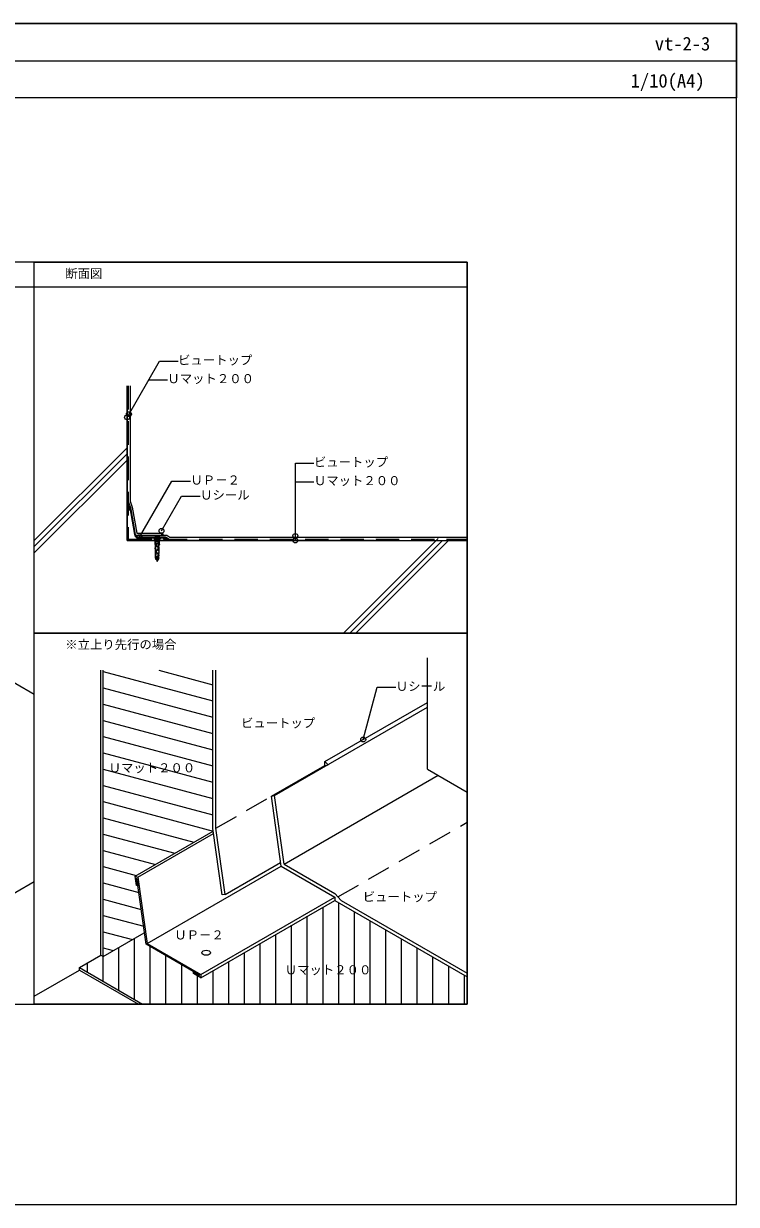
# Model space of a CAD drawing. Units: millimetres, scale not verified. Extents: x -1380 to 1380, y -955 to 955.
# Drawn here: x 227 to 1380, y -955 to 955 of the extents above; entities that cross this region are included whole.
import ezdxf
from ezdxf.enums import TextEntityAlignment as Align

# ---------------------------------------------------------------- set-up
doc = ezdxf.new("R2010")
doc.units = ezdxf.units.MM
doc.header["$LTSCALE"] = 3
doc.linetypes.add('USER1', pattern=[19.05, 12.7, -6.35])
for name, color, linetype, lineweight in [('0-0_0', 7, 'Continuous', 9), ('0-1_WAKU', 7, 'Continuous', 18), ('0-2_KUTAI', 3, 'Continuous', 18), ('0-3_BOUSUI', 1, 'Continuous', 18), ('0-4_MOJI', 7, 'Continuous', 18), ('0-5_HATCH', 9, 'Continuous', 18), ('0-7_KANAMONO_SCREW', 4, 'Continuous', 18), ('0-8_KANAMONO', 4, 'Continuous', 18)]:
    doc.layers.add(name, color=color, linetype=linetype, lineweight=lineweight)
doc.styles.add('ＭＳ ゴシック', font='')
doc.styles.get('ＭＳ ゴシック').set_extended_font_data('MS Gothic')

msp = doc.modelspace()

# ---------------------------------------------------------------- linework, layer by layer
at = {"layer": '0-0_0', "lineweight": 18}
for p, q in [((-1380, 895), (1380, 895)), ((244.757, 529.027), (244.757, 569.027)), ((-855.243, 529.027), (944.757, 529.027)), ((244.757, -70.973), (244.757, -30.973))]:
    msp.add_line(p, q, dxfattribs=at)
at = {"layer": '0-0_0'}
for p, q in [((-12.423, 19.027), (244.757, -129.456)), ((880.64, -250.973), (880.64, -70.973)), ((880.64, -250.973), (944.757, -287.991)), ((-12.423, -580.973), (244.757, -432.49))]:
    msp.add_line(p, q, dxfattribs=at)
at = {"layer": '0-0_0', "lineweight": 18}
msp.add_lwpolyline([(-855.243, -630.973), (944.757, -630.973), (944.757, 569.027), (-855.243, 569.027)], close=True, dxfattribs=at)
at = {"layer": '0-1_WAKU'}
for points in [[(1380, 835), (-1380, 835), (-1380, 955), (1380, 955)], [(-1380, -955), (1380, -955), (1380, 955), (-1380, 955)], [(244.757, 569.027), (944.757, 569.027), (944.757, -30.973), (244.757, -30.973)], [(244.757, -30.973), (944.757, -30.973), (944.757, -630.973), (244.757, -630.973)]]:
    msp.add_lwpolyline(points, close=True, dxfattribs=at)
at = {"layer": '0-2_KUTAI'}
msp.add_line((244.757, -618.101), (317.724, -575.973), dxfattribs=at)
msp.add_lwpolyline([(794.757, 119.027), (394.757, 119.027), (394.757, 369.027)], dxfattribs=at)
at = {"layer": '0-3_BOUSUI'}
for p, q in [((450.597, 130.527), (450.597, 127.527)), ((450.597, 127.527), (453.597, 127.527)), ((352.365, -551.973), (352.365, -90.973)), ((355.829, -553.973), (355.829, -90.973)), ((633.159, -293.725), (880.64, -150.842)), ((714.665, -238.799), (880.64, -142.974)), ((628.063, -294.799), (714.665, -244.799)), ((714.665, -244.799), (719.762, -243.725)), ((648.73, -404.679), (897.798, -260.879)), ((628.063, -294.799), (633.159, -293.725)), ((643.936, -407.912), (628.063, -294.799)), ((648.73, -404.679), (633.159, -293.725)), ((553.467, -453.679), (643.097, -401.931)), ((553.467, -453.679), (548.321, -454.402)), ((355.829, -553.973), (422.484, -515.49)), ((352.365, -551.973), (355.829, -553.973)), ((317.724, -571.973), (419.915, -630.973)), ((317.724, -575.973), (412.986, -630.973))]:
    msp.add_line(p, q, dxfattribs=at)
at = {"layer": '0-3_BOUSUI', "linetype": 'USER1'}
for p, q in [((538.433, -346.547), (621.135, -298.799)), ((735.735, -457.612), (944.757, -336.933))]:
    msp.add_line(p, q, dxfattribs=at)
at = {"layer": '0-3_BOUSUI'}
for points in [[(394.757, 369.027), (394.757, 119.027), (944.757, 119.027)], [(399.757, 369.027), (399.757, 182.261), (403.14, 172.816), (410.597, 130.527), (450.597, 130.527)], [(396.757, 181.74), (400.23, 172.044), (407.88, 128.659), (408.222, 127.527), (458.804, 127.527), (463.804, 124.027), (944.757, 124.027)], [(412.804, 124.527), (457.859, 124.527), (462.859, 121.027)], [(548.321, -454.402), (533.237, -346.91), (533.237, -90.973)], [(553.467, -453.679), (538.433, -346.547), (538.433, -90.973)], [(714.665, -244.799), (714.665, -238.799), (719.762, -243.725)], [(643.936, -407.912), (730.539, -457.912), (730.539, -463.312), (944.757, -586.991)], [(648.73, -404.679), (730.539, -451.912), (740.931, -463.312), (944.757, -580.991)], [(317.724, -575.973), (317.724, -571.973), (352.365, -551.973)]]:
    msp.add_lwpolyline(points, dxfattribs=at)
at = {"layer": '0-3_BOUSUI', "linetype": 'USER1'}
msp.add_lwpolyline([(396.757, 369.027), (396.757, 121.027), (944.757, 121.027)], dxfattribs=at)
at = {"layer": '0-3_BOUSUI'}
msp.add_arc((450.597, 127.527), 3, 0, 90, dxfattribs=at)
at = {"layer": '0-4_MOJI'}
for p, q in [((429.936, 379.009), (459.936, 379.009)), ((666.842, 119.027), (666.842, 244.027)), ((666.842, 244.027), (696.842, 244.027)), ((666.842, 214.027), (696.842, 214.027)), ((450.397, 134.489), (482.897, 190.781)), ((482.897, 190.781), (512.897, 190.781))]:
    msp.add_line(p, q, dxfattribs=at)
for points in [[(394.757, 318.076), (447.257, 409.009), (477.257, 409.009)], [(414.743, 124.126), (467.243, 215.058), (497.243, 215.058)], [(776.614, -203.033), (799.237, -118.604), (829.237, -118.604)]]:
    msp.add_lwpolyline(points, dxfattribs=at)
for centre in [(397.757, 323.272), (394.757, 318.076), (450.397, 134.489), (414.743, 124.126), (666.842, 126.257), (666.842, 119.027), (776.614, -203.033)]:
    msp.add_circle(centre, 4, dxfattribs=at)
at = {"layer": '0-5_HATCH'}
for p, q in [((244.757, 119.027), (394.757, 269.027)), ((244.757, 109.027), (394.757, 259.027)), ((244.757, 99.027), (394.757, 249.027)), ((450.597, 129.716), (451.319, 130.439)), ((450.597, 128.818), (451.972, 130.193)), ((452.93, 127.527), (450.597, 129.86)), ((450.597, 127.92), (452.512, 129.836)), ((452.032, 127.527), (450.597, 128.962)), ((451.134, 127.527), (450.597, 128.064)), ((453.587, 127.768), (450.838, 130.517)), ((451.102, 127.527), (452.956, 129.381)), ((452, 127.527), (453.3, 128.828)), ((453.149, 129.104), (452.174, 130.079)), ((452.898, 127.527), (453.53, 128.159)), ((744.757, -30.973), (897.757, 122.027)), ((754.757, -30.973), (904.757, 119.027)), ((764.757, -30.973), (914.757, 119.027)), ((355.829, -93.124), (533.237, -140.66)), ((445.939, -90.973), (533.237, -114.364)), ((355.829, -119.42), (533.237, -166.956)), ((355.829, -145.716), (533.237, -193.252)), ((355.829, -172.012), (533.237, -219.548)), ((355.829, -198.308), (533.237, -245.844)), ((355.829, -224.604), (533.237, -272.14)), ((355.829, -250.9), (533.237, -298.436)), ((355.829, -277.196), (533.237, -324.732)), ((355.829, -303.492), (533.837, -351.189)), ((355.829, -329.788), (502.842, -369.18)), ((355.829, -356.084), (471.733, -387.141)), ((355.829, -382.38), (440.625, -405.101)), ((355.829, -408.676), (409.516, -423.062)), ((355.829, -434.972), (413.931, -450.541)), ((355.829, -461.268), (417.765, -477.864)), ((711.62, -630.973), (711.62, -474.235)), ((737.02, -630.973), (737.02, -467.054)), ((355.829, -487.564), (421.6, -505.188)), ((686.22, -630.973), (686.22, -488.899)), ((762.42, -630.973), (762.42, -481.718)), ((787.82, -630.973), (787.82, -496.383)), ((355.829, -513.86), (403.283, -526.576)), ((660.82, -630.973), (660.82, -503.564)), ((813.22, -630.973), (813.22, -511.048)), ((406.82, -623.413), (406.82, -524.533)), ((610.02, -630.973), (610.02, -532.894)), ((635.42, -630.973), (635.42, -518.229)), ((838.62, -630.973), (838.62, -525.713)), ((355.829, -540.156), (372.174, -544.536)), ((356.02, -594.083), (356.02, -553.863)), ((381.42, -608.748), (381.42, -539.198)), ((432.22, -630.973), (432.22, -538.077)), ((457.62, -630.973), (457.62, -552.742)), ((584.62, -630.973), (584.62, -547.558)), ((864.02, -630.973), (864.02, -540.377)), ((330.62, -579.419), (330.62, -564.527)), ((483.02, -630.973), (483.02, -567.407)), ((559.22, -630.973), (559.22, -562.223)), ((889.42, -630.973), (889.42, -555.042)), ((914.82, -630.973), (914.82, -569.707)), ((508.42, -630.973), (508.42, -585.072)), ((533.82, -630.973), (533.82, -576.888)), ((940.22, -630.973), (940.22, -584.371))]:
    msp.add_line(p, q, dxfattribs=at)
at = {"layer": '0-7_KANAMONO_SCREW'}
for p, q in [((448.109, 124.692), (439.109, 124.692)), ((439.109, 124.692), (439.109, 123.952)), ((448.109, 123.952), (439.109, 123.952)), ((439.934, 123.127), (439.109, 123.952)), ((439.934, 122.677), (439.934, 123.127)), ((440.719, 121.827), (439.934, 122.677)), ((447.284, 122.677), (439.934, 122.677)), ((440.219, 113.127), (440.219, 121.327)), ((446.499, 121.827), (440.719, 121.827)), ((440.719, 116.327), (440.719, 118.127)), ((446.499, 118.127), (440.719, 118.127)), ((444.959, 117.127), (440.719, 117.127)), ((440.819, 112.727), (440.819, 116.327)), ((441.609, 115.827), (440.819, 115.827)), ((441.609, 115.327), (440.819, 115.327)), ((441.609, 114.827), (440.819, 114.827)), ((442.553, 113.624), (444.501, 114.882)), ((442.716, 113.372), (444.664, 114.63)), ((443.359, 118.127), (443.359, 121.827)), ((443.359, 118.127), (443.609, 118.327)), ((443.859, 121.827), (443.609, 121.327)), ((443.859, 118.127), (443.609, 118.327)), ((443.859, 118.127), (443.859, 121.827)), ((444.959, 115.722), (444.959, 117.327)), ((446.499, 117.127), (445.259, 117.127)), ((446.499, 116.327), (445.609, 116.327)), ((445.609, 110.927), (445.609, 116.327)), ((446.399, 115.827), (445.609, 115.827)), ((446.399, 115.327), (445.609, 115.327)), ((446.399, 114.827), (445.609, 114.827)), ((446.399, 118.127), (446.399, 121.827)), ((446.399, 112.727), (446.399, 116.327)), ((446.499, 121.827), (447.284, 122.677)), ((446.499, 116.327), (446.499, 118.127)), ((447.284, 123.127), (448.109, 123.952)), ((448.109, 124.692), (448.109, 123.952)), ((440.719, 111.227), (440.219, 113.127)), ((441.468, 107.127), (440.384, 107.127)), ((440.384, 105.427), (440.384, 107.127)), ((441.459, 105.427), (440.384, 105.427)), ((441.469, 105.027), (440.402, 105.027)), ((441.484, 104.427), (440.417, 104.427)), ((441.499, 103.827), (440.432, 103.827)), ((441.49, 107.727), (440.445, 107.727)), ((441.514, 103.227), (440.447, 103.227)), ((441.529, 102.627), (440.462, 102.627)), ((441.544, 102.027), (440.477, 102.027)), ((440.522, 99.727), (440.484, 101.427)), ((441.559, 101.427), (440.484, 101.427)), ((441.512, 108.327), (440.498, 108.327)), ((441.559, 99.727), (440.522, 99.727)), ((440.545, 107.127), (440.88, 110.927)), ((440.645, 101.427), (440.545, 105.427)), ((441.572, 99.427), (440.545, 99.427)), ((441.534, 108.927), (440.551, 108.927)), ((441.595, 98.927), (440.554, 98.927)), ((441.642, 98.327), (440.564, 98.327)), ((441.665, 97.727), (440.575, 97.727)), ((441.688, 97.127), (440.586, 97.127)), ((441.711, 96.527), (440.597, 96.527)), ((441.557, 109.527), (440.604, 109.527)), ((441.734, 95.927), (440.609, 95.927)), ((440.609, 94.127), (440.609, 95.927)), ((441.579, 110.127), (440.657, 110.127)), ((440.859, 95.927), (440.684, 99.727)), ((441.601, 110.727), (440.709, 110.727)), ((440.719, 110.927), (440.719, 112.727)), ((441.609, 112.727), (440.719, 112.727)), ((441.609, 110.927), (440.719, 110.927)), ((441.609, 114.327), (440.819, 114.327)), ((441.609, 113.827), (440.819, 113.827)), ((441.609, 113.327), (440.819, 113.327)), ((441.459, 105.427), (441.468, 107.136)), ((441.559, 101.427), (441.459, 105.427)), ((441.468, 107.127), (441.609, 110.927)), ((441.734, 95.927), (441.559, 99.727)), ((441.959, 112.127), (441.959, 112.532)), ((442.259, 112.127), (441.959, 112.127)), ((441.959, 111.022), (441.959, 111.427)), ((442.259, 111.427), (441.959, 111.427)), ((441.959, 100.022), (441.959, 102.332)), ((442.259, 112.127), (442.259, 112.532)), ((442.259, 111.022), (442.259, 111.427)), ((442.259, 100.022), (442.259, 102.332)), ((442.553, 109.93), (444.501, 108.672)), ((442.553, 103.424), (444.501, 104.682)), ((442.553, 98.93), (444.301, 97.801)), ((442.716, 110.182), (444.664, 108.924)), ((442.716, 103.172), (444.664, 104.43)), ((442.716, 99.182), (444.464, 98.053)), ((444.759, 94.393), (444.759, 96.961)), ((444.959, 105.522), (444.959, 107.832)), ((445.059, 94.393), (445.059, 96.961)), ((445.259, 105.522), (445.259, 107.832)), ((445.484, 95.927), (445.659, 99.727)), ((446.609, 95.927), (445.484, 95.927)), ((446.607, 96.527), (445.507, 96.527)), ((446.621, 97.127), (445.53, 97.127)), ((446.635, 97.727), (445.553, 97.727)), ((446.648, 98.327), (445.576, 98.327)), ((446.399, 114.327), (445.609, 114.327)), ((446.399, 113.827), (445.609, 113.827)), ((446.399, 113.327), (445.609, 113.327)), ((446.499, 112.727), (445.609, 112.727)), ((445.75, 107.124), (445.609, 110.927)), ((446.499, 110.927), (445.609, 110.927)), ((446.508, 110.727), (445.61, 110.727)), ((446.662, 98.927), (445.622, 98.927)), ((446.673, 99.427), (445.637, 99.427)), ((446.561, 110.127), (445.638, 110.127)), ((445.659, 101.427), (445.759, 105.427)), ((446.734, 101.427), (445.659, 101.427)), ((446.695, 99.727), (445.659, 99.727)), ((446.614, 109.527), (445.661, 109.527)), ((446.74, 102.027), (445.674, 102.027)), ((446.666, 108.927), (445.683, 108.927)), ((446.77, 103.227), (445.704, 103.227)), ((446.719, 108.327), (445.705, 108.327)), ((446.755, 102.627), (445.705, 102.627)), ((446.785, 103.827), (445.719, 103.827)), ((446.772, 107.727), (445.727, 107.727)), ((446.8, 104.427), (445.734, 104.427)), ((446.815, 105.027), (445.749, 105.027)), ((446.834, 107.127), (445.75, 107.127)), ((445.759, 105.427), (445.75, 107.124)), ((446.834, 105.427), (445.759, 105.427)), ((446.672, 107.127), (446.337, 110.927)), ((446.359, 95.927), (446.445, 99.727)), ((446.999, 113.127), (446.499, 111.227)), ((446.499, 110.927), (446.499, 112.727)), ((446.572, 101.427), (446.672, 105.427)), ((446.609, 94.127), (446.609, 95.927)), ((446.695, 99.727), (446.734, 101.427)), ((446.834, 105.427), (446.834, 107.127)), ((441.734, 94.127), (440.609, 94.127)), ((441.734, 91.527), (440.609, 91.527)), ((441.734, 93.577), (440.684, 93.577)), ((441.734, 93.077), (440.684, 93.077)), ((441.734, 92.577), (440.684, 92.577)), ((441.734, 92.077), (440.684, 92.077)), ((440.859, 91.527), (440.859, 94.127)), ((441.734, 91.527), (441.734, 94.127)), ((442.109, 93.23), (442.109, 93.047)), ((442.109, 90.93), (442.109, 90.747)), ((443.609, 91.427), (442.198, 93.26)), ((443.609, 89.127), (442.198, 90.96)), ((443.609, 90.927), (442.212, 92.742)), ((443.609, 88.627), (442.212, 90.442)), ((443.459, 92.127), (443.459, 92.301)), ((443.759, 92.127), (443.459, 92.127)), ((443.609, 91.427), (445.019, 93.26)), ((443.609, 90.927), (445.005, 92.742)), ((443.609, 89.127), (445.019, 90.96)), ((443.609, 88.627), (445.005, 90.442)), ((443.759, 92.127), (443.759, 92.301)), ((444.053, 93.393), (444.301, 93.553)), ((444.216, 93.141), (444.464, 93.301)), ((445.109, 93.23), (445.109, 93.047)), ((445.109, 90.93), (445.109, 90.747)), ((446.609, 94.127), (445.484, 94.127)), ((445.484, 91.527), (445.484, 94.127)), ((446.534, 93.577), (445.484, 93.577)), ((446.534, 93.077), (445.484, 93.077)), ((446.534, 92.577), (445.484, 92.577)), ((446.534, 92.077), (445.484, 92.077)), ((446.608, 91.527), (445.484, 91.527)), ((445.709, 88.127), (446.609, 91.527)), ((446.359, 91.527), (446.359, 94.127))]:
    msp.add_line(p, q, dxfattribs=at)
for points in [[(447.284, 122.677), (447.284, 123.127), (439.934, 123.127)], [(440.819, 118.127), (440.819, 121.827), (440.219, 121.327)], [(441.609, 110.927), (441.609, 116.327), (440.719, 116.327)], [(443.609, 118.327), (443.609, 121.327), (443.359, 121.827)], [(445.259, 115.722), (445.259, 117.327), (444.959, 117.327)], [(446.999, 113.127), (446.999, 121.327), (446.399, 121.827)], [(445.709, 88.127), (441.509, 88.127), (440.609, 91.527)]]:
    msp.add_lwpolyline(points, dxfattribs=at)
for centre, radius, start, end in [((443.959, 115.722), 1, 302.8584, 0), ((443.959, 115.722), 1.3, 302.8584, 360), ((443.259, 112.532), 1.3, 122.8584, 180), ((443.259, 111.022), 1.3, 180, 237.1416), ((443.259, 102.332), 1.3, 122.8584, 180), ((443.259, 100.022), 1.3, 180, 237.1416), ((443.259, 112.532), 1, 122.8584, 180), ((443.259, 111.022), 1, 180, 237.1416), ((443.259, 102.332), 1, 122.8584, 180), ((443.259, 100.022), 1, 180, 237.1416), ((443.759, 96.961), 1, 0, 57.1416), ((443.759, 96.961), 1.3, 0, 57.1416), ((443.959, 107.832), 1, 0, 57.1416), ((443.959, 105.522), 1, 302.8584, 360), ((443.959, 107.832), 1.3, 0, 57.1416), ((443.959, 105.522), 1.3, 302.8584, 360), ((442.159, 93.23), 0.05, 37.56859, 180), ((442.609, 93.047), 0.5, 180, 217.56859), ((442.159, 90.93), 0.05, 37.56859, 180), ((442.609, 90.747), 0.5, 180, 217.56859), ((451.392, 89.932), 9.383, 191.09155, 213.95053), ((444.759, 92.301), 1.3, 122.8584, 180), ((435.825, 89.932), 9.383, 326.04947, 348.90845), ((444.759, 92.301), 1, 122.8584, 180), ((443.759, 94.393), 1, 302.8584, 360), ((443.759, 94.393), 1.3, 302.8584, 0), ((444.609, 93.047), 0.5, 322.43141, 0), ((444.609, 90.747), 0.5, 322.43141, 0), ((445.059, 93.23), 0.05, 0, 142.43141), ((445.059, 90.93), 0.05, 0, 142.43141)]:
    msp.add_arc(centre, radius, start, end, dxfattribs=at)
at = {"layer": '0-8_KANAMONO'}
for p, q in [((407.88, 128.659), (400.23, 172.044)), ((399.147, 171.853), (406.797, 128.468)), ((453.609, 121.027), (456.859, 121.027)), ((407.79, -424.058), (533.85, -351.278)), ((412.396, -425.78), (534.418, -355.33)), ((427.43, -532.912), (643.936, -407.912)), ((514.032, -582.912), (730.539, -457.912)), ((514.032, -588.312), (730.539, -463.312))]:
    msp.add_line(p, q, dxfattribs=at)
for points in [[(396.783, 171.436), (397.348, 168.236), (398.431, 168.427), (397.867, 171.627)], [(456.859, 124.527), (449.359, 124.527), (447.109, 121.827), (440.109, 121.827), (437.859, 124.527), (412.804, 124.527)], [(412.804, 123.427), (437.343, 123.427), (439.343, 121.027), (447.874, 121.027), (449.874, 123.427), (456.859, 123.427)], [(456.859, 122.127), (453.609, 122.127), (453.609, 121.027)]]:
    msp.add_lwpolyline(points, dxfattribs=at)
msp.add_lwpolyline([(425.686, -534.305), (410.71, -427.587), (410.198, -427.395), (411.943, -439.826), (409.896, -439.061), (407.79, -424.058), (412.396, -425.78), (427.43, -532.912), (514.032, -582.912), (514.032, -588.312), (501.908, -581.312), (501.908, -578.912), (511.954, -584.712), (511.954, -584.112)], close=True, dxfattribs=at)
for centre, radius, start, end in [((398.507, 171.74), 1.75, 10, 190), ((398.507, 171.74), 0.65, 10, 190), ((412.804, 129.527), 6.1, 190, 270), ((412.804, 129.527), 5, 190, 270), ((456.859, 122.777), 1.75, 270, 90), ((456.859, 122.777), 0.65, 270, 90)]:
    msp.add_arc(centre, radius, start, end, dxfattribs=at)
msp.add_ellipse((522.693, -547.912), major_axis=(7.104, 0), ratio=0.57735, dxfattribs=at)

# ---------------------------------------------------------------- texts
at = {"layer": '0-1_WAKU', "style": 'ＭＳ ゴシック'}
for s, p in [('vt-2-3', (1248.046, 905)), ('1/10(A4)', (1209.061, 845))]:
    msp.add_text(s, height=21.99, dxfattribs=at).set_placement(p, align=Align.BOTTOM_LEFT)
at = {"layer": '0-4_MOJI', "style": 'ＭＳ ゴシック'}
for s, p in [('断面図', (294.757, 539.027)), ('ビュートップ', (477.257, 399.009)), ('Ｕマット２００', (459.936, 369.009)), ('ビュートップ', (696.842, 234.027)), ('ＵＰ－２', (497.243, 205.058)), ('Ｕマット２００', (696.842, 204.027)), ('Ｕシール', (512.897, 180.781)), ('※立上り先行の場合', (294.757, -60.973)), ('Ｕシール', (829.237, -128.604)), ('ビュートップ', (578.978, -187.99)), ('Ｕマット２００', (364.935, -260.513)), ('ビュートップ', (775.884, -469.157)), ('ＵＰ－２', (471.127, -530.82)), ('Ｕマット２００', (649.776, -587.257))]:
    msp.add_text(s, height=14.66, dxfattribs=at).set_placement(p, align=Align.BOTTOM_LEFT)

doc.saveas('drawing.dxf')
